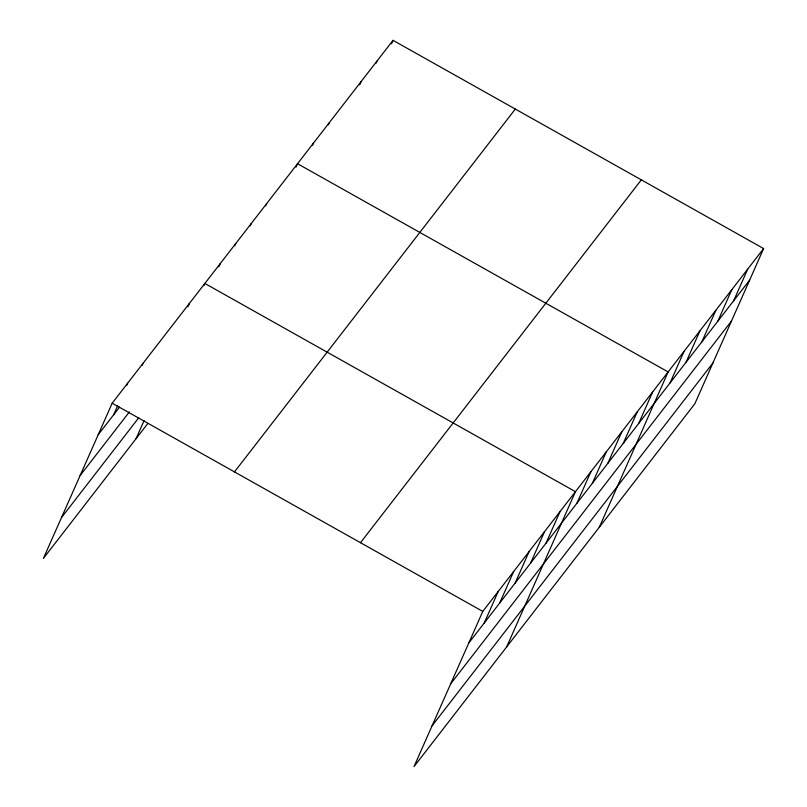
<?xml version="1.0" encoding="UTF-8"?>
<svg xmlns="http://www.w3.org/2000/svg" width="807" height="807" viewBox="0 0 807 807"><rect width="100%" height="100%" fill="white"/><g stroke="black" fill="none" stroke-linecap="round" stroke-linejoin="round"><path stroke-width="1.21" d="M763.614 248.566L482.778 611.413L413.981 766.65L694.817 403.813L763.614 248.566L393.019 40.35L112.183 403.187L43.386 558.434L147.832 423.483M113.646 414.788L117.64 405.77M126.628 385.494L127.627 383.234M142.072 365.531L143.071 363.281M187.91 306.791L189.413 303.412M136.06 438.695L144.1 420.548M203.858 285.708L204.857 283.459L575.452 491.675L506.655 646.911M218.808 266.875L220.301 263.496M234.746 245.792L235.745 243.543M250.2 225.839L251.199 223.589M265.644 205.886L266.643 203.626M296.038 167.099L297.531 163.72L668.125 371.936L599.339 527.173M312.45 145.411L313.449 143.152M328.358 124.843L329.357 122.593M359.69 84.856L361.193 81.477M376.102 63.168L377.101 60.908M391.516 43.729L393.019 40.35M484.24 623.004L498.222 591.46M499.684 603.051L513.666 571.497M515.128 583.088L529.11 551.544M530.582 563.135L544.564 531.591M546.026 543.182L560.008 511.628M576.914 503.265L590.895 471.722M592.358 483.312L606.339 451.759M607.812 463.349L621.793 431.806M623.256 443.396L637.237 411.852M638.7 423.443L652.681 391.889M670.062 382.922L684.043 351.378M685.97 362.363L699.951 330.809M701.888 341.805L715.87 310.251M717.806 321.236L731.788 289.693M733.714 300.678L747.696 269.135M98.202 434.741L119.527 407.182M80.115 475.555L129.392 411.893M61.473 517.61L138.703 417.834M234.474 471.903L515.31 109.066M360.477 542.697L641.313 179.86M468.796 642.957L749.632 280.12M450.71 683.781L731.546 320.934M432.068 725.836L712.904 362.989M112.183 403.187L482.778 611.413"/></g></svg>
